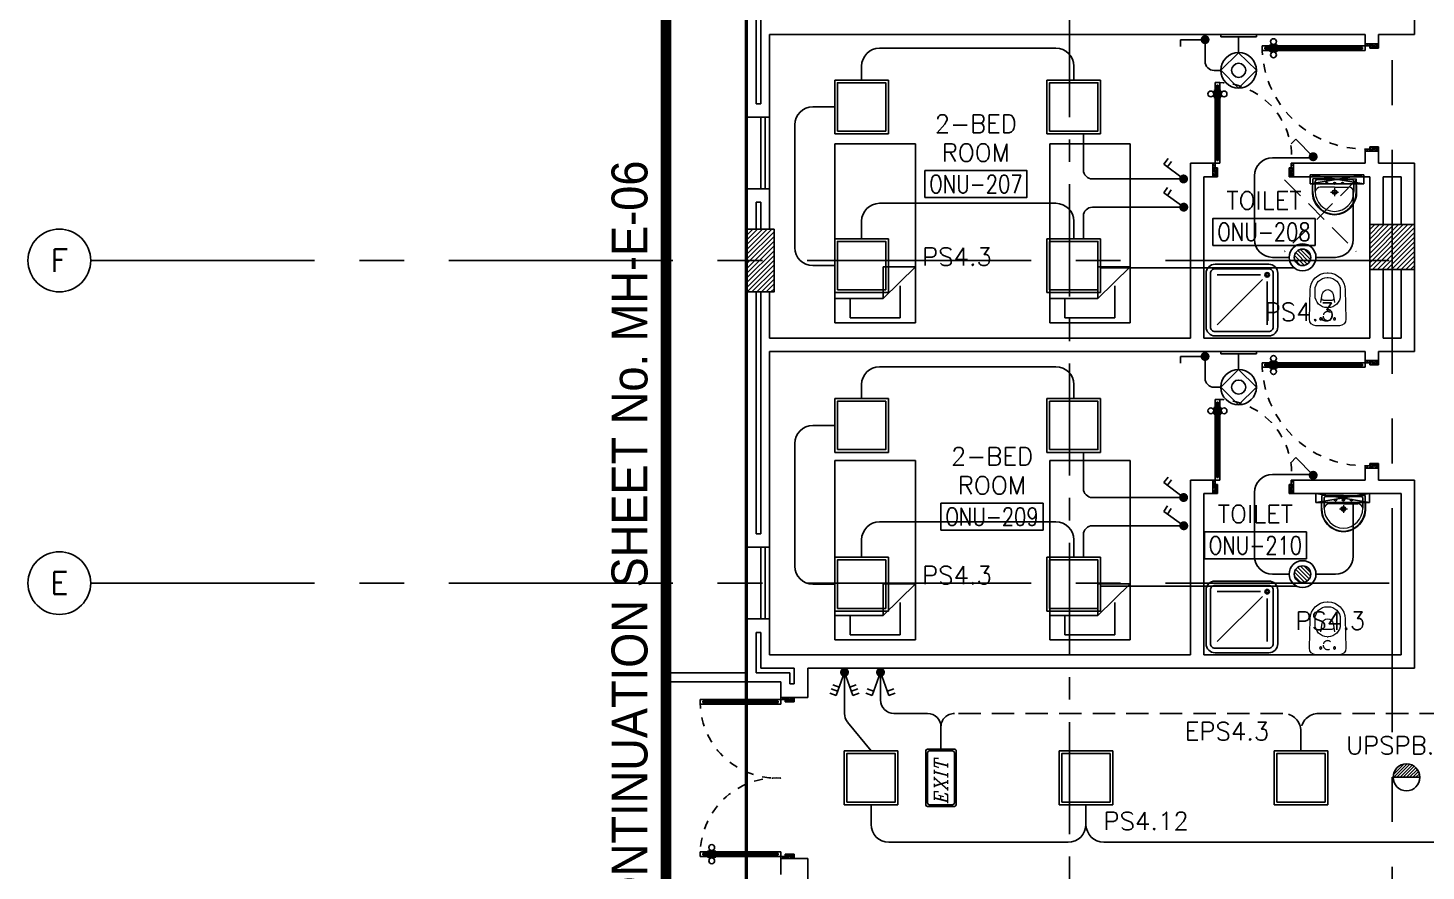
# Model space of a CAD drawing. Extents: x 0 to 92.9, y -1.3 to 78.2.
# Drawn here: x -0.03 to 15.58, y 13.13 to 22.53 of the extents above; entities that cross this region are included whole.
import ezdxf
from ezdxf.enums import TextEntityAlignment as Align

# ---------------------------------------------------------------- set-up
doc = ezdxf.new("R2010")
doc.units = 0
doc.header["$MEASUREMENT"] = 0
for name, pattern in [('CENTER', [2, 1.25, -0.25, 0.25, -0.25]), ('CENTER2', [1.125, 0.75, -0.125, 0.125, -0.125]), ('CENTERX2', [4, 2.5, -0.5, 0.5, -0.5]), ('DASHED', [0.75, 0.5, -0.25]), ('HIDDEN', [0.375, 0.25, -0.125]), ('HIDDEN2', [0.1875, 0.125, -0.0625])]:
    doc.linetypes.add(name, pattern=pattern)
doc.layers.get('0').update_dxf_attribs({"color": 11, "linetype": 'CONTINUOUS'})
for name, color, linetype in [('AX', 11, 'CONTINUOUS'), ('AX-CR', 11, 'CONTINUOUS'), ('AX-TXT', 11, 'CONTINUOUS'), ('AXES', 11, 'CENTERX2'), ('AXES1', 11, 'CENTER'), ('COL', 11, 'CONTINUOUS'), ('DOOR', 11, 'CONTINUOUS'), ('E-CLINE', 2, 'CONTINUOUS'), ('E-HLINE', 2, 'HIDDEN'), ('E-LEGEND', 3, 'CONTINUOUS'), ('E-LITE', 4, 'CONTINUOUS'), ('E-SWITCH', 4, 'CONTINUOUS'), ('E-SWITCHS', 4, 'CONTINUOUS'), ('E-TEXT', 4, 'CONTINUOUS'), ('E-TRXT', 4, 'CONTINUOUS'), ('EJ', 11, 'CONTINUOUS'), ('EL-LITE', 4, 'CONTINUOUS'), ('ELEV', 11, 'CONTINUOUS'), ('FIX', 11, 'CONTINUOUS'), ('FUR', 11, 'CONTINUOUS'), ('HAT', 11, 'CONTINUOUS'), ('INSUL', 11, 'CONTINUOUS'), ('RM-BOX', 11, 'CONTINUOUS'), ('RM-NAME', 11, 'CONTINUOUS'), ('RM-NO', 11, 'CONTINUOUS'), ('ROOF', 11, 'CONTINUOUS'), ('SHAFT', 11, 'CONTINUOUS'), ('TITLE', 4, 'CONTINUOUS'), ('TXT1', 2, 'CONTINUOUS'), ('WALL', 11, 'CONTINUOUS'), ('WIN', 11, 'CONTINUOUS')]:
    doc.layers.add(name, color=color, linetype=linetype)
doc.styles.add('ITALICC', font='italicc')
doc.styles.add('ROMANS', font='ROMANS.shx', dxfattribs={"width": 0.6})
doc.styles.add('TTXT', font='swisse.ttf', dxfattribs={"width": 0.6})

# ---------------------------------------------------------------- blocks, each defined once
blk = doc.blocks.new('MR20')
at = {"layer": 'E-LITE'}
for p, q in [((-300, 100), (-300, 0)), ((-300, 100), (-300, 0)), ((-300, 0), (300, 0)), ((-300, 0), (300, 0)), ((-300, 0), (300, 0)), ((-300, 0), (-300, 0)), ((300, 0), (300, 100)), ((300, 0), (300, 100)), ((300, 0), (300, 0))]:
    blk.add_line(p, q, dxfattribs=at)
at = {"layer": 'E-LITE', "color": 3}
blk.add_line((300, 100), (-300, 100), dxfattribs=at)
at = {"layer": 'E-LITE', "color": 8}
for p, q in [((300, 0), (-300, 100)), ((300, 100), (-300, 0))]:
    blk.add_line(p, q, dxfattribs=at)
blk = doc.blocks.new('2G1W')
for p, q in [((0, 0), (0.55, 0)), ((0.45, 0), (0.45, -0.15)), ((0.55, 0), (0.55, -0.15))]:
    blk.add_line(p, q)
at = {"const_width": 0.1}
blk.add_lwpolyline([(-0.05, 0, 1), (0.05, 0, 1)], format="xyb", close=True, dxfattribs=at)
blk = doc.blocks.new('1G1W')
for p, q in [((0, 0), (0.55, 0)), ((0.55, 0), (0.55, -0.15))]:
    blk.add_line(p, q)
at = {"const_width": 0.1}
blk.add_lwpolyline([(-0.05, 0, 1), (0.05, 0, 1)], format="xyb", close=True, dxfattribs=at)
blk = doc.blocks.new('L42')
at = {"layer": 'E-LITE'}
for p, q in [((0.3, 0.3), (-0.3, 0.3)), ((-0.3, 0.3), (-0.3, -0.3)), ((0.3, -0.3), (0.3, 0.3)), ((-0.3, -0.3), (0.3, -0.3))]:
    blk.add_line(p, q, dxfattribs=at)
at = {"layer": 'E-LITE', "color": 8}
blk.add_lwpolyline([(-0.27, 0.27), (-0.27, -0.27), (0.27, -0.27), (0.27, 0.27)], close=True, dxfattribs=at)
blk = doc.blocks.new('AXL')
at = {"layer": 'AX-CR'}
blk.add_circle((-350, 0), 350, dxfattribs=at)
at = {"layer": 'AX-TXT', "style": 'ROMANS'}
blk.add_attdef('AX', text='', height=250, dxfattribs=at).set_placement((-350, 0), align=Align.MIDDLE)
blk = doc.blocks.new('AH20A')
at = {"layer": 'FUR'}
for p, q in [((0, 0.5), (0, -0.5)), ((1, 0.5), (0, 0.5)), ((0.1358, 0.5), (0.1358, -0.0987)), ((1, -0.5), (1, 0.5)), ((0.1358, 0.3112), (0.0277, 0.3112)), ((0.0277, 0.3112), (0.0277, -0.3087)), ((0.1358, -0.0987), (0.3125, -0.5)), ((0.1358, -0.0987), (0.3125, -0.0987)), ((0.3125, -0.5), (0.3125, -0.0987)), ((0.0277, -0.3087), (0.2076, -0.3087)), ((0, -0.5), (1, -0.5))]:
    blk.add_line(p, q, dxfattribs=at)
blk = doc.blocks.new('RM1')
at = {"layer": 'RM-BOX'}
blk.add_lwpolyline([(570, -200), (-570, -200), (-570, -500), (570, -500)], close=True, dxfattribs=at)
at = {"layer": 'RM-NAME', "style": 'ROMANS'}
for tag, p in [('ROOMNAME1', (0, 324)), ('ROOMNAME2', (0, 0))]:
    blk.add_attdef(tag, text='', height=200, dxfattribs=at).set_placement(p, align=Align.MIDDLE)
at = {"layer": 'RM-NO', "style": 'ROMANS', "width": 0.8}
blk.add_attdef('ROOMNO', text='', height=200, dxfattribs=at).set_placement((0, -350), align=Align.MIDDLE)
blk = doc.blocks.new('*X83')
at = {"color": 0}
for p, q in [((73379, 132670), (73859, 133150)), ((73379, 132723), (73806, 133150)), ((73379, 132776), (73753, 133150)), ((73379, 132829), (73700, 133150)), ((73379, 132882), (73647, 133150)), ((73379, 132935), (73594, 133150)), ((73379, 132988), (73541, 133150)), ((73379, 133041), (73488, 133150)), ((73379, 133094), (73435, 133150)), ((73379, 133147), (73382, 133150)), ((73412, 132650), (73879, 133117)), ((73465, 132650), (73879, 133064)), ((73518, 132650), (73879, 133011)), ((73571, 132650), (73879, 132958)), ((73624, 132650), (73879, 132905)), ((73677, 132650), (73879, 132852)), ((73730, 132650), (73879, 132799)), ((73783, 132650), (73879, 132746)), ((73836, 132650), (73879, 132693))]:
    blk.add_line(p, q, dxfattribs=at)
blk = doc.blocks.new('COL50')
at = {"layer": 'COL'}
blk.add_lwpolyline([(-250, 250), (-250, -250), (250, -250), (250, 250)], close=True, dxfattribs=at)
blk = doc.blocks.new('C11')
at = {"layer": 'HAT'}
h = blk.add_hatch(dxfattribs=at)
h.set_pattern_fill('ANSI31', color=256, scale=300, style=0)
h.set_pattern_definition([(45, (-248556.182, -75061.005), (-26.5165043, 26.5165043), [])])
h.paths.add_polyline_path([(300, 700), (0, 700), (0, 350), (300, 350)])
h.paths.add_polyline_path([(300, 350), (0, 350), (0, 0), (300, 0)])
at = {"layer": 'COL'}
blk.add_lwpolyline([(300, 700), (300, 0), (0, 0), (0, 700)], close=True, dxfattribs=at)
blk = doc.blocks.new('LAV1')
at = {"layer": 'FIX', "linetype": 'ByBlock', "ltscale": 0.3}
for p, q in [((-280, 210), (-275, 50)), ((-245, 210), (-245, 85)), ((245, 210), (245, 85)), ((280, 210), (275, 50)), ((0, 60), (-220, 60)), ((0, 60), (220, 60))]:
    blk.add_line(p, q, dxfattribs=at)
at = {"layer": 'FIX', "linetype": 'Continuous', "lineweight": 20}
for p, q in [((-275, 210), (-275, 50)), ((275, 210), (275, 50)), ((0, 50), (-275, 50)), ((0, 50), (-252, 50)), ((0, 155), (-181, 155)), ((0, 155), (181, 155)), ((0, 50), (275, 50)), ((0, 50), (252, 50))]:
    blk.add_line(p, q, dxfattribs=at)
at = {"layer": 'FIX', "linetype": 'DASHED', "lineweight": 20, "ltscale": 0.05}
for p, q in [((50, 220), (-50, 220)), ((0, 170), (0, 270)), ((0, 170), (0, 270))]:
    blk.add_line(p, q, dxfattribs=at)
at = {"layer": 'FIX', "lineweight": 20}
for p, q in [((16, 107), (-15, 107)), ((0, 92), (0, 123))]:
    blk.add_line(p, q, dxfattribs=at)
for centre, radius in [((0, 220), 29.5), ((0, 220), 22.5), ((0, 107), 15.5)]:
    blk.add_circle(centre, radius, dxfattribs=at)
at = {"layer": 'FIX', "linetype": 'HIDDEN', "lineweight": 20, "ltscale": 0.05}
for centre in [(-100, 107), (100, 107)]:
    blk.add_circle(centre, 12.4, dxfattribs=at)
at = {"layer": 'FIX', "linetype": 'ByBlock', "ltscale": 0.3}
for centre, radius, start, end in [((7, 220), 287, 91.3776, 182.0064), ((-7, 220), 287, 357.9936, 88.6224), ((-220, 85), 24.9, 179.7021, 269.9486), ((220, 85), 24.9, 270.0514, 0.2979)]:
    blk.add_arc(centre, radius, start, end, dxfattribs=at)
at = {"layer": 'FIX', "linetype": 'Continuous', "lineweight": 20}
for centre, radius, start, end in [((8, 217), 283, 91.6988, 181.351), ((8, 212), 253, 91.7328, 180.4884), ((-8, 217), 283, 358.649, 88.3012), ((-8, 212), 253, 359.5116, 88.2672), ((-179, 222), 66.9, 190.2006, 268.0786), ((179, 222), 66.9, 271.9214, 349.7994)]:
    blk.add_arc(centre, radius, start, end, dxfattribs=at)
blk = doc.blocks.new('WC1')
at = {"layer": 'FIX', "lineweight": 20}
for p, q in [((-210, 204), (-538, 194)), ((-727, 5), (-727, -5)), ((-674, 5), (-674, -5)), ((-534, 24), (-540, 0)), ((-540, 0), (-534, -24)), ((-475, 141), (-538, 141)), ((-395, 76), (-490, 60)), ((-339, 5), (-339, -5)), ((-137, 0), (-137, 131)), ((-137, -131), (-137, 0)), ((-538, -141), (-475, -141)), ((-490, -60), (-395, -76)), ((-538, -194), (-210, -204)), ((-213, -204), (-210, -204))]:
    blk.add_line(p, q, dxfattribs=at)
at = {"layer": 'FIX', "linetype": 'Continuous', "lineweight": 20}
blk.add_line((-420, -47), (-420, 45), dxfattribs=at)
at = {"layer": 'FIX', "linetype": 'HIDDEN2', "lineweight": 20, "ltscale": 0.3}
blk.add_circle((-245, 0), 49.8, dxfattribs=at)
at = {"layer": 'FIX', "linetype": 'HIDDEN', "lineweight": 20, "ltscale": 0.05}
for centre in [(-213, 78), (-213, -77)]:
    blk.add_circle(centre, 11.6, dxfattribs=at)
at = {"layer": 'FIX', "lineweight": 20}
for centre, radius, start, end in [((-538, 5), 189, 90, 180), ((-210, 131), 73, 360, 90), ((-538, 5), 136, 90, 180), ((-473, -7), 68.2, 128.9242, 152.8468), ((-464, -18), 82, 108.496, 128.9242), ((-475, 5), 136, 360, 90), ((-538, -5), 189, 180, 270), ((-538, -5), 136, 180, 270), ((-473, 7), 68.2, 207.1532, 231.0758), ((-464, 18), 82, 231.0758, 251.504), ((-475, -5), 136, 270, 0), ((-210, -131), 73, 270, 0)]:
    blk.add_arc(centre, radius, start, end, dxfattribs=at)
at = {"layer": 'FIX', "linetype": 'Continuous', "lineweight": 20}
for centre, start, end in [((-443, 46), 357.6662, 91.6121), ((-442, -46), 268.3879, 2.3338)]:
    blk.add_arc(centre, 22.3, start, end, dxfattribs=at)
blk = doc.blocks.new('SHR1')
at = {"layer": 'FIX'}
for p, q in [((-196, 196), (-700, 700)), ((-143, 218), (-143, 700)), ((-218, 143), (-700, 143))]:
    blk.add_line(p, q, dxfattribs=at)
for points in [[(-825, 125), (-825, 725, -0.414214), (-725, 825), (-125, 825, -0.414214), (-25, 725), (-25, 125, -0.414214), (-125, 25), (-725, 25, -0.414214)], [(-775, 125), (-775, 725, -0.414214), (-725, 775), (-125, 775, -0.414214), (-75, 725), (-75, 125, -0.414214), (-125, 75), (-725, 75, -0.414214)]]:
    blk.add_lwpolyline(points, format="xyb", close=True, dxfattribs=at)
for radius in [25, 15]:
    blk.add_circle((-143, 143), radius, dxfattribs=at)
blk = doc.blocks.new('DOOR90')
at = {"layer": 'DOOR', "linetype": 'ByBlock'}
for p, q in [((0, 0), (-150, 0)), ((-200, -25), (-1000, -25)), ((-200, -42), (-1000, -42)), ((-200, -58), (-1000, -58)), ((-1000, -75), (-200, -75))]:
    blk.add_line(p, q, dxfattribs=at)
at = {"layer": 'DOOR', "color": 0, "linetype": 'ByBlock'}
for p, q in [((-150, 0), (-150, -25)), ((-150, 0), (0, 0)), ((0, -50), (0, 0)), ((-1050, -25), (-1050, -75)), ((-1050, -75), (-1050, -25)), ((-1000, -25), (-1050, -25)), ((-1000, -75), (-1050, -75)), ((-1020, -42), (-1020, -58)), ((-1000, -42), (-1020, -42)), ((-1000, -58), (-1020, -58)), ((-1000, -25), (-1000, -42)), ((-1000, -58), (-1000, -75)), ((-968, -25), (-968, -18)), ((-878, -18), (-968, -18)), ((-968, -75), (-968, -82)), ((-878, -82), (-968, -82)), ((-955, -18), (-955, -9)), ((-955, -9), (-890, -9)), ((-955, -18), (-890, -18)), ((-955, -82), (-955, -91)), ((-955, -82), (-890, -82)), ((-955, -91), (-890, -91)), ((-890, -18), (-890, -9)), ((-890, -82), (-890, -91)), ((-878, -25), (-878, -18)), ((-878, -75), (-878, -82)), ((-200, -42), (-200, -25)), ((-200, -25), (-150, -25)), ((-180, -42), (-200, -42)), ((-200, -75), (-200, -58)), ((-200, -58), (-180, -58)), ((-150, -75), (-200, -75)), ((-180, -58), (-180, -42)), ((-150, -75), (-150, -25)), ((-150, -25), (-100, -25)), ((-100, -25), (-100, -50)), ((-100, -50), (0, -50)), ((-150, -900), (-150, -875)), ((-150, -875), (-100, -875)), ((0, -900), (-150, -900)), ((-150, -900), (0, -900)), ((-100, -850), (0, -850)), ((-100, -875), (-100, -850)), ((0, -850), (0, -900))]:
    blk.add_line(p, q, dxfattribs=at)
at = {"layer": 'DOOR', "color": 9, "linetype": 'ByBlock'}
for p, q in [((0, -50), (-114, 0)), ((0, -50), (-40, 0)), ((0, -50), (-100, -37)), ((0, -850), (-114, -900)), ((0, -850), (-100, -863)), ((0, -850), (-40, -900))]:
    blk.add_line(p, q, dxfattribs=at)
at = {"layer": 'DOOR', "color": 0, "linetype": 'ByBlock'}
for centre in [(-923, 24), (-923, -124)]:
    blk.add_circle(centre, 32.4, dxfattribs=at)
at = {"layer": 'DOOR', "color": 9, "linetype": 'ByBlock'}
for centre, radius, start, end in [((0, -50), 74.4, 137.7764, 180), ((0, -50), 54.4, 113.2074, 180), ((0, -50), 154, 161.1053, 166.2858), ((0, -50), 134, 158.1598, 169.28), ((0, -50), 114, 154.0838, 167.3774), ((0, -50), 94.4, 148.0182, 180), ((0, -50), 34.4, 90, 180), ((0, -50), 14.4, 90, 180), ((0, -850), 154, 193.7142, 198.8947), ((0, -850), 134, 190.72, 201.8402), ((0, -850), 94.4, 180, 211.9818), ((0, -850), 74.4, 180, 222.2236), ((0, -850), 54.4, 180, 246.7926), ((0, -850), 34.4, 180, 270), ((0, -850), 14.4, 180, 270)]:
    blk.add_arc(centre, radius, start, end, dxfattribs=at)
at = {"layer": 'DOOR', "linetype": 'HIDDEN', "ltscale": 0.5}
blk.add_arc((-222, -50), 828, 178.2701, 275.003, dxfattribs=at)
blk = doc.blocks.new('DOOR100')
at = {"layer": 'DOOR', "color": 0, "linetype": 'ByBlock'}
for p, q in [((-76, 1251), (-76, 1301)), ((-76, 1301), (-26, 1301)), ((-26, 1301), (-76, 1301)), ((-59, 1251), (-76, 1251)), ((-59, 1251), (-59, 1271)), ((-43, 1271), (-59, 1271)), ((-43, 1251), (-43, 1271)), ((-26, 1251), (-43, 1251)), ((-26, 1251), (-26, 1301)), ((-92, 1206), (-92, 1141)), ((-83, 1206), (-92, 1206)), ((-83, 1141), (-92, 1141)), ((-83, 1129), (-83, 1219)), ((-76, 1219), (-83, 1219)), ((-83, 1206), (-83, 1141)), ((-76, 1129), (-83, 1129)), ((-26, 1219), (-19, 1219)), ((-26, 1129), (-19, 1129)), ((-19, 1129), (-19, 1219)), ((-19, 1206), (-19, 1141)), ((-19, 1206), (-10, 1206)), ((-19, 1141), (-10, 1141)), ((-10, 1206), (-10, 1141)), ((-76, 200), (-59, 200)), ((-76, 150), (-76, 200)), ((-59, 200), (-59, 180)), ((-59, 180), (-43, 180)), ((-43, 200), (-26, 200)), ((-43, 180), (-43, 200)), ((-26, 200), (-26, 150)), ((-1201, 0), (-1201, 150)), ((-1201, 150), (-1176, 150)), ((-1201, 150), (-1201, 0)), ((-1151, 0), (-1201, 0)), ((-1176, 150), (-1176, 100)), ((-1176, 100), (-1151, 100)), ((-1151, 100), (-1151, 0)), ((-76, 150), (-26, 150)), ((-51, 100), (-51, 0)), ((-26, 100), (-51, 100)), ((-51, 0), (-1, 0)), ((-1, 150), (-26, 150)), ((-26, 150), (-26, 100)), ((-1, 150), (-1, 0))]:
    blk.add_line(p, q, dxfattribs=at)
at = {"layer": 'DOOR', "linetype": 'ByBlock'}
for p, q in [((-76, 1251), (-76, 200)), ((-59, 200), (-59, 1251)), ((-43, 200), (-43, 1251)), ((-26, 200), (-26, 1251))]:
    blk.add_line(p, q, dxfattribs=at)
at = {"layer": 'DOOR', "color": 9, "linetype": 'ByBlock'}
for p, q in [((-1151, 0), (-1201, 114)), ((-1151, 0), (-1201, 40)), ((-1151, 0), (-1164, 100)), ((-51, 0), (-1, 114)), ((-51, 0), (-38, 100)), ((-51, 0), (-1, 40))]:
    blk.add_line(p, q, dxfattribs=at)
at = {"layer": 'DOOR', "color": 0, "linetype": 'ByBlock'}
for centre in [(-125, 1174), (22, 1174)]:
    blk.add_circle(centre, 32.4, dxfattribs=at)
at = {"layer": 'DOOR', "linetype": 'HIDDEN', "ltscale": 0.5}
blk.add_arc((-27, 152), 1149, 89.961, 180.0931, dxfattribs=at)
at = {"layer": 'DOOR', "color": 9, "linetype": 'ByBlock'}
for centre, radius, start, end in [((-1151, 0), 154, 103.7142, 108.8947), ((-1151, 0), 134, 100.72, 111.8402), ((-1151, 0), 94.4, 90, 121.9818), ((-1151, 0), 74.4, 90, 132.2236), ((-1151, 0), 54.4, 90, 156.7926), ((-1151, 0), 34.4, 90, 180), ((-1151, 0), 14.4, 90, 180), ((-51, 0), 94.4, 58.0182, 90), ((-51, 0), 74.4, 47.7764, 90), ((-51, 0), 54.4, 23.2074, 90), ((-51, 0), 34.4, 0, 90), ((-51, 0), 14.4, 0, 90), ((-51, 0), 134, 68.1598, 79.28), ((-51, 0), 114, 64.0838, 77.3774), ((-51, 0), 154, 71.1053, 76.2858)]:
    blk.add_arc(centre, radius, start, end, dxfattribs=at)
blk = doc.blocks.new('*X49')
at = {"color": 0}
for p, q in [((21548.527, 18540.142), (21548.801, 18540.415)), ((21548.529, 18539.966), (21548.977, 18540.414)), ((21548.584, 18539.845), (21549.098, 18540.359)), ((21548.672, 18539.756), (21549.187, 18540.271)), ((21548.793, 18539.7), (21549.243, 18540.15)), ((21548.966, 18539.696), (21549.246, 18539.977))]:
    blk.add_line(p, q, dxfattribs=at)
blk = doc.blocks.new('SPOT')
at = {"layer": 'E-LITE'}
for radius in [0.6, 0.369]:
    blk.add_circle((0, 0), radius, dxfattribs=at)
at = {"layer": 'E-LITE', "color": 8}
blk.add_blockref('*X49', (-21548.886, -18540.056), dxfattribs=at)
blk = doc.blocks.new('NL')
at = {"layer": 'E-LEGEND'}
blk.add_line((0, -193), (25, -193), dxfattribs=at)
at = {"layer": 'E-LITE'}
for p, q in [((0, 5), (0, 203)), ((25, 203), (0, 203)), ((25, 5), (25, 203)), ((0, 5), (0, -193)), ((25, 5), (25, -193))]:
    blk.add_line(p, q, dxfattribs=at)
at = {"layer": 'E-LITE', "color": 2}
blk.add_line((201, 5), (25, 5), dxfattribs=at)
at = {"layer": 'E-LITE', "color": 5}
blk.add_circle((398, 5), 198, dxfattribs=at)
at = {"layer": 'E-SWITCH', "color": 2}
for p, q in [((201, 5), (398, 203)), ((398, 203), (596, 5)), ((398, -193), (201, 5)), ((596, 5), (398, -193))]:
    blk.add_line(p, q, dxfattribs=at)
at = {"layer": 'E-SWITCH'}
blk.add_circle((398, 5), 78.5, dxfattribs=at)
blk = doc.blocks.new('EL')
at = {"layer": 'EL-LITE'}
h = blk.add_hatch(dxfattribs=at)
h.set_pattern_fill('ANSI31', color=4, scale=0.2, style=0)
h.set_pattern_definition([(45, (587.071197, 567.777136), (-0.0176776695, 0.0176776695), [])])
h.paths.add_polyline_path([(0.15, 0, 1), (-0.15, 0)])
at = {"layer": 'EL-LITE', "color": 4}
blk.add_line((-0.15, 0), (0.15, 0), dxfattribs=at)
blk.add_circle((0, 0), 0.15, dxfattribs=at)
blk = doc.blocks.new('A$C272A55A0')
at = {"layer": 'DOOR', "color": 0, "linetype": 'ByBlock'}
for p, q in [((0, 900), (0, 1050)), ((50, 1050), (0, 1050)), ((25, 950), (50, 950)), ((25, 900), (25, 950)), ((50, 950), (50, 1050)), ((1750, 950), (1750, 1050)), ((1750, 1050), (1800, 1050)), ((1775, 950), (1750, 950)), ((1775, 900), (1775, 950)), ((1800, 1050), (1800, 900)), ((0, 900), (25, 900)), ((75, 900), (25, 900)), ((25, 850), (25, 900)), ((42, 850), (25, 850)), ((58, 870), (42, 870)), ((42, 870), (42, 850)), ((58, 850), (58, 870)), ((75, 850), (58, 850)), ((75, 900), (75, 850)), ((1725, 900), (1775, 900)), ((1725, 900), (1725, 850)), ((1725, 850), (1742, 850)), ((1742, 870), (1758, 870)), ((1742, 850), (1742, 870)), ((1758, 870), (1758, 850)), ((1758, 850), (1775, 850)), ((1800, 900), (1775, 900)), ((1775, 850), (1775, 900)), ((1718, 160), (1709, 160)), ((1709, 95), (1709, 160)), ((1725, 173), (1718, 173)), ((1718, 173), (1718, 83)), ((1718, 95), (1718, 160)), ((1775, 173), (1782, 173)), ((1782, 173), (1782, 83)), ((1782, 160), (1791, 160)), ((1782, 95), (1782, 160)), ((1791, 95), (1791, 160)), ((25, 50), (42, 50)), ((25, 50), (25, 0)), ((25, 0), (75, 0)), ((75, 0), (25, 0)), ((42, 50), (42, 30)), ((42, 30), (58, 30)), ((58, 50), (75, 50)), ((58, 50), (58, 30)), ((75, 50), (75, 0)), ((1718, 95), (1709, 95)), ((1725, 83), (1718, 83)), ((1742, 50), (1725, 50)), ((1725, 50), (1725, 0)), ((1775, 0), (1725, 0)), ((1725, 0), (1775, 0)), ((1742, 50), (1742, 30)), ((1758, 30), (1742, 30)), ((1775, 50), (1758, 50)), ((1758, 50), (1758, 30)), ((1775, 83), (1782, 83)), ((1775, 50), (1775, 0)), ((1782, 95), (1791, 95))]:
    blk.add_line(p, q, dxfattribs=at)
at = {"layer": 'DOOR', "color": 9, "linetype": 'ByBlock'}
for p, q in [((50, 1050), (0, 1010)), ((50, 1050), (0, 937)), ((50, 1050), (37, 950)), ((1750, 1050), (1800, 1010)), ((1750, 1050), (1800, 937)), ((1750, 1050), (1763, 950))]:
    blk.add_line(p, q, dxfattribs=at)
at = {"layer": 'DOOR', "linetype": 'ByBlock'}
for p, q in [((25, 850), (25, 50)), ((42, 850), (42, 50)), ((58, 850), (58, 50)), ((75, 50), (75, 850)), ((1725, 50), (1725, 850)), ((1742, 850), (1742, 50)), ((1758, 850), (1758, 50)), ((1775, 850), (1775, 50))]:
    blk.add_line(p, q, dxfattribs=at)
at = {"layer": 'DOOR', "color": 0, "linetype": 'ByBlock'}
for centre in [(1676, 128), (1824, 128)]:
    blk.add_circle(centre, 32.4, dxfattribs=at)
at = {"layer": 'DOOR', "color": 9, "linetype": 'ByBlock'}
for centre, radius, start, end in [((50, 1050), 54.4, 203.2074, 270), ((50, 1050), 74.4, 227.7764, 270), ((50, 1050), 94.4, 238.0182, 270), ((50, 1050), 114, 244.0838, 257.3774), ((50, 1050), 34.4, 180, 270), ((50, 1050), 14.4, 180, 270), ((1750, 1050), 14.4, 270, 0), ((1750, 1050), 34.4, 270, 0), ((1750, 1050), 54.4, 270, 336.7926), ((1750, 1050), 74.4, 270, 312.2236), ((1750, 1050), 94.4, 270, 301.9818), ((1750, 1050), 114, 282.6226, 295.9162), ((50, 1050), 134, 248.1598, 259.28), ((50, 1050), 154, 251.1053, 256.2858), ((1750, 1050), 134, 280.72, 291.8402), ((1750, 1050), 154, 283.7142, 288.8947)]:
    blk.add_arc(centre, radius, start, end, dxfattribs=at)
at = {"layer": 'DOOR', "linetype": 'HIDDEN', "ltscale": 0.5}
for centre, start, end in [((50, 851), 268.3174, 3.2965), ((1750, 851), 176.7035, 271.6826)]:
    blk.add_arc(centre, 851, start, end, dxfattribs=at)
at = {"layer": 'WALL', "linetype": 'ByBlock'}
blk.add_line((1800, 900), (1800, 1050), dxfattribs=at)
blk = doc.blocks.new('2G2W')
for p, q in [((0.517, 0.188), (0.466, 0.329)), ((0, 0), (0.517, 0.188)), ((0, 0), (0.517, -0.188)), ((0.423, 0.154), (0.372, 0.295)), ((0.423, -0.154), (0.372, -0.295)), ((0.517, -0.188), (0.466, -0.329))]:
    blk.add_line(p, q)
at = {"const_width": 0.1}
blk.add_lwpolyline([(-0.05, 0, 1), (0.05, 0, 1)], format="xyb", close=True, dxfattribs=at)
blk = doc.blocks.new('3G2W')
for p, q in [((0.517, 0.188), (0.466, 0.329)), ((0, 0), (0.517, 0.188)), ((0, 0), (0.517, -0.188)), ((0.329, 0.12), (0.278, 0.261)), ((0.423, 0.154), (0.372, 0.295)), ((0.329, -0.12), (0.278, -0.261)), ((0.423, -0.154), (0.372, -0.295)), ((0.517, -0.188), (0.466, -0.329))]:
    blk.add_line(p, q)
at = {"const_width": 0.1}
blk.add_lwpolyline([(-0.05, 0, 1), (0.05, 0, 1)], format="xyb", close=True, dxfattribs=at)
blk = doc.blocks.new('EXIT')
at = {"layer": 'E-LITE', "color": 4}
for p, q in [((0.3, 0.17), (-0.3, 0.17)), ((-0.32, 0.15), (-0.32, -0.15)), ((0.32, -0.15), (0.32, 0.15)), ((-0.3, -0.17), (0.3, -0.17))]:
    blk.add_line(p, q, dxfattribs=at)
at = {"layer": 'E-LITE', "color": 8}
for p, q in [((-0.3, 0.13), (-0.3, -0.13)), ((0.28, 0.15), (-0.28, 0.15)), ((0.3, -0.13), (0.3, 0.13)), ((-0.28, -0.15), (0.28, -0.15))]:
    blk.add_line(p, q, dxfattribs=at)
at = {"layer": 'E-LITE', "color": 4}
for centre, start, end in [((-0.3, 0.15), 90, 180), ((0.3, 0.15), 360, 90), ((-0.3, -0.15), 180, 270), ((0.3, -0.15), 270, 0)]:
    blk.add_arc(centre, 0.02, start, end, dxfattribs=at)
at = {"layer": 'E-LITE', "color": 8}
for centre, start, end in [((-0.28, 0.13), 90, 180), ((0.28, 0.13), 0, 90), ((-0.28, -0.13), 180, 270), ((0.28, -0.13), 270, 0)]:
    blk.add_arc(centre, 0.02, start, end, dxfattribs=at)
at = {"layer": 'E-LITE', "color": 5, "style": 'ITALICC'}
blk.add_text('EXIT', height=0.15, dxfattribs=at).set_placement((-0.284, -0.078))

msp = doc.modelspace()

# ---------------------------------------------------------------- linework, layer by layer
at = {"layer": 'AXES'}
for p, q in [((15.203, -1.327), (15.203, 77.486)), ((15.203, -1.327), (15.203, 77.486)), ((7.983, -1.327), (7.983, 77.136)), ((8.003, -1.329), (8.003, 77.134)), ((0.672, 19.938), (24.203, 19.938)), ((0.672, 16.338), (24.203, 16.338))]:
    msp.add_line(p, q, dxfattribs=at)
at = {"layer": 'AXES1'}
msp.add_line((11.603, 5.538), (11.603, 64.358), dxfattribs=at)
at = {"layer": 'E-CLINE', "color": 4}
for p, q in [((11.449, 22.308), (9.48, 22.308)), ((9.28, 21.952), (9.28, 22.108)), ((11.649, 21.952), (11.649, 22.108)), ((8.98, 21.652), (8.735, 21.652)), ((8.535, 21.452), (8.535, 20.081)), ((14.77, 20.367), (14.77, 20.718)), ((9.48, 20.576), (11.449, 20.576)), ((9.28, 20.181), (9.28, 20.376)), ((11.649, 20.181), (11.649, 20.376)), ((14.77, 20.173), (14.77, 20.367)), ((8.98, 19.881), (8.735, 19.881)), ((11.949, 19.857), (14.108, 19.857)), ((14.353, 19.973), (14.57, 19.973)), ((11.449, 18.753), (9.48, 18.753)), ((9.28, 18.397), (9.28, 18.553)), ((11.649, 18.397), (11.649, 18.553)), ((8.98, 18.097), (8.735, 18.097)), ((8.535, 17.897), (8.535, 16.526)), ((14.77, 16.832), (14.77, 17.237)), ((9.48, 17.021), (11.449, 17.021)), ((9.28, 16.626), (9.28, 16.821)), ((11.649, 16.626), (11.649, 16.821)), ((14.77, 16.638), (14.77, 16.832)), ((14.353, 16.438), (14.57, 16.438)), ((8.98, 16.326), (8.735, 16.326)), ((11.949, 16.302), (14.14, 16.302)), ((11.785, 13.865), (11.785, 13.646)), ((9.585, 13.446), (11.585, 13.446)), ((11.985, 13.446), (16.385, 13.446))]:
    msp.add_line(p, q, dxfattribs=at)
at = {"layer": 'E-CLINE', "color": 4, "linetype": 'ByBlock'}
msp.add_line((9.385, 13.865), (9.385, 13.646), dxfattribs=at)
at = {"layer": 'E-CLINE', "color": 4}
for centre, start, end in [((9.48, 22.108), 90, 180), ((11.449, 22.108), 0, 90), ((8.735, 21.452), 90, 180), ((9.48, 20.376), 90, 180), ((11.449, 20.376), 0, 90), ((14.57, 20.173), 270, 0), ((8.735, 20.081), 180, 270), ((9.48, 18.553), 90, 180), ((11.449, 18.553), 0, 90), ((8.735, 17.897), 90, 180), ((9.48, 16.821), 90, 180), ((11.449, 16.821), 0, 90), ((14.57, 16.638), 270, 0), ((8.735, 16.526), 180, 270), ((11.985, 13.646), 180, 270)]:
    msp.add_arc(centre, 0.2, start, end, dxfattribs=at)
at = {"layer": 'E-CLINE', "color": 4, "linetype": 'ByBlock'}
for centre, start, end in [((9.585, 13.646), 180, 270), ((11.585, 13.646), 270, 0)]:
    msp.add_arc(centre, 0.2, start, end, dxfattribs=at)
at = {"layer": 'E-HLINE', "color": 4}
for p, q in [((13.985, 14.884), (10.316, 14.884)), ((14.385, 14.884), (21.185, 14.884)), ((14.185, 14.465), (14.185, 14.684))]:
    msp.add_line(p, q, dxfattribs=at)
for centre, radius, start, end in [((10.316, 14.734), 0.15, 90, 180), ((13.985, 14.684), 0.2, 0, 90), ((14.385, 14.684), 0.2, 90, 180)]:
    msp.add_arc(centre, radius, start, end, dxfattribs=at)
at = {"layer": 'E-LITE'}
for p, q in [((13.115, 22.159), (13.115, 22.402)), ((13.292, 22.059), (13.215, 22.059)), ((13.115, 18.624), (13.115, 18.867)), ((13.292, 18.524), (13.215, 18.524))]:
    msp.add_line(p, q, dxfattribs=at)
for centre in [(13.215, 22.159), (13.215, 18.624)]:
    msp.add_ellipse(centre, major_axis=(-0.0707, 0.0707), ratio=1, start_param=0.785398, end_param=2.356194, dxfattribs=at)
at = {"layer": 'E-SWITCH', "color": 4}
for p, q in [((11.757, 21.262), (11.757, 21.352)), ((11.757, 21.262), (11.757, 20.948)), ((14.304, 21.084), (13.867, 21.084)), ((12.875, 20.848), (11.857, 20.848)), ((13.667, 20.884), (13.667, 20.173)), ((12.877, 20.533), (11.857, 20.533)), ((11.757, 20.433), (11.757, 20.181)), ((14.053, 19.973), (13.867, 19.973)), ((11.757, 17.707), (11.757, 17.797)), ((11.757, 17.707), (11.757, 17.393)), ((14.304, 17.549), (13.867, 17.549)), ((13.667, 17.349), (13.667, 16.638)), ((12.875, 17.293), (11.857, 17.293)), ((11.757, 16.878), (11.757, 16.626)), ((12.877, 16.978), (11.857, 16.978)), ((14.053, 16.438), (13.867, 16.438))]:
    msp.add_line(p, q, dxfattribs=at)
for centre, radius, start, end in [((13.867, 20.884), 0.2, 90, 180), ((11.857, 20.948), 0.1, 180, 270), ((11.857, 20.433), 0.1, 90, 180), ((13.867, 20.173), 0.2, 180, 270), ((13.867, 17.349), 0.2, 90, 180), ((11.857, 17.393), 0.1, 180, 270), ((11.857, 16.878), 0.1, 90, 180), ((13.867, 16.638), 0.2, 180, 270)]:
    msp.add_arc(centre, radius, start, end, dxfattribs=at)
at = {"layer": 'EJ'}
for p, q in [((7.983, 13.138), (7.983, 15.238)), ((7.983, 13.138), (7.983, 15.238)), ((8.003, 13.138), (8.003, 15.238)), ((8.003, 13.138), (8.003, 15.238))]:
    msp.add_line(p, q, dxfattribs=at)
at = {"layer": 'ELEV', "linetype": 'CENTER2', "const_width": 0.12}
msp.add_lwpolyline([(7.097, 3.218), (7.097, 66.758)], dxfattribs=at)
at = {"layer": 'INSUL'}
for p, q in [((8.103, 21.688), (8.103, 22.988)), ((8.153, 21.688), (8.153, 22.988)), ((8.103, 21.688), (8.153, 21.688)), ((8.103, 20.288), (8.103, 20.588)), ((8.103, 20.588), (8.153, 20.588)), ((8.153, 20.288), (8.153, 20.588)), ((8.103, 19.588), (8.103, 16.888)), ((8.153, 19.588), (8.153, 16.888)), ((8.153, 16.888), (8.103, 16.888)), ((8.103, 15.788), (8.103, 15.338)), ((8.153, 15.788), (8.103, 15.788)), ((8.153, 15.788), (8.153, 15.388)), ((8.478, 15.338), (8.103, 15.338)), ((8.528, 15.388), (8.153, 15.388)), ((8.478, 15.213), (8.478, 15.338)), ((8.528, 15.213), (8.528, 15.388)), ((8.478, 15.213), (8.528, 15.213))]:
    msp.add_line(p, q, dxfattribs=at)
at = {"layer": 'ROOF'}
for p, q in [((7.983, 26.788), (7.983, 13.138)), ((7.983, 15.338), (7.159, 15.338)), ((8.378, 15.238), (7.159, 15.238))]:
    msp.add_line(p, q, dxfattribs=at)
at = {"layer": 'SHAFT', "color": 97, "linetype": 'HIDDEN'}
for p, q in [((14.003, 20.838), (14.803, 20.038)), ((14.803, 20.838), (14.003, 20.038))]:
    msp.add_line(p, q, dxfattribs=at)
at = {"layer": 'TITLE', "linetype": 'Continuous'}
for p, q in [((9.089, 15.318), (9.089, 14.883)), ((9.491, 15.343), (9.491, 15.034)), ((9.641, 14.884), (10.016, 14.884)), ((9.123, 14.788), (9.385, 14.465)), ((10.166, 14.485), (10.166, 14.734))]:
    msp.add_line(p, q, dxfattribs=at)
for centre, start, end in [((9.641, 15.034), 180, 270), ((9.239, 14.883), 180, 219.079), ((10.016, 14.734), 0, 90)]:
    msp.add_arc(centre, 0.15, start, end, dxfattribs=at)
at = {"layer": 'WALL'}
for p, q in [((15.453, 24.558), (15.453, 22.458)), ((8.003, 21.538), (8.003, 23.138)), ((8.253, 22.458), (14.903, 22.458)), ((8.253, 21.538), (8.253, 22.458)), ((14.903, 22.357), (15.053, 22.357)), ((15.053, 22.458), (15.453, 22.458)), ((8.003, 21.538), (8.253, 21.538)), ((14.903, 21.157), (15.053, 21.157)), ((12.953, 21.023), (13.203, 21.023)), ((14.103, 21.023), (14.903, 21.023)), ((15.053, 21.023), (15.453, 21.023)), ((15.453, 21.023), (15.453, 18.923)), ((13.103, 20.873), (13.203, 20.873)), ((14.103, 20.873), (14.953, 20.873)), ((14.953, 20.243), (14.953, 20.873)), ((15.103, 20.338), (15.103, 20.873)), ((15.103, 20.873), (15.303, 20.873)), ((15.303, 20.873), (15.303, 20.338)), ((8.003, 20.288), (8.003, 20.738)), ((8.003, 20.738), (8.253, 20.738)), ((8.253, 20.288), (8.253, 20.738)), ((14.953, 19.838), (14.953, 19.073)), ((15.103, 19.838), (15.103, 19.073)), ((15.303, 19.838), (15.303, 19.073)), ((8.003, 19.588), (8.003, 16.738)), ((8.253, 19.588), (8.253, 19.073)), ((8.253, 19.073), (12.953, 19.073)), ((13.103, 19.073), (14.953, 19.073)), ((15.103, 19.073), (15.303, 19.073)), ((8.253, 18.923), (14.903, 18.923)), ((8.253, 18.923), (8.253, 16.738)), ((15.053, 18.923), (15.453, 18.923)), ((14.903, 18.822), (15.053, 18.822)), ((12.953, 17.488), (13.203, 17.488)), ((14.103, 17.488), (14.903, 17.488)), ((14.903, 17.622), (15.053, 17.622)), ((15.053, 17.488), (15.453, 17.488)), ((15.453, 17.488), (15.453, 15.388)), ((13.103, 17.338), (13.203, 17.338)), ((14.103, 17.338), (15.303, 17.338)), ((15.303, 17.338), (15.303, 15.538)), ((8.253, 16.738), (8.003, 16.738)), ((8.003, 15.938), (8.003, 13.088)), ((8.253, 15.938), (8.003, 15.938)), ((8.253, 15.938), (8.253, 15.538)), ((12.953, 15.538), (8.253, 15.538)), ((15.303, 15.538), (13.103, 15.538)), ((14.853, 15.538), (15.103, 15.538)), ((12.953, 15.388), (8.678, 15.388)), ((8.678, 15.063), (8.678, 15.388)), ((15.453, 15.388), (10.353, 15.388)), ((8.378, 15.063), (8.378, 15.238)), ((8.378, 15.063), (8.678, 15.063)), ((8.378, 13.263), (8.678, 13.263)), ((8.378, 13.088), (8.378, 13.263)), ((8.678, 12.988), (8.678, 13.263))]:
    msp.add_line(p, q, dxfattribs=at)
at = {"layer": 'WALL', "linetype": 'ByBlock'}
for p, q in [((14.903, 22.458), (14.903, 22.357)), ((15.053, 22.458), (15.053, 22.357)), ((14.903, 21.157), (14.903, 21.023)), ((15.053, 21.157), (15.053, 21.023)), ((12.953, 19.073), (12.953, 21.023)), ((13.203, 20.873), (13.203, 21.023)), ((14.103, 20.873), (14.103, 21.023)), ((13.103, 19.073), (13.103, 20.873)), ((14.903, 18.923), (14.903, 18.822)), ((15.053, 18.923), (15.053, 18.822)), ((12.953, 15.538), (12.953, 17.488)), ((13.203, 17.338), (13.203, 17.488)), ((14.103, 17.338), (14.103, 17.488)), ((14.903, 17.622), (14.903, 17.488)), ((15.053, 17.622), (15.053, 17.488)), ((13.103, 15.538), (13.103, 17.338))]:
    msp.add_line(p, q, dxfattribs=at)
at = {"layer": 'WIN'}
for p, q in [((8.003, 20.738), (8.003, 21.538)), ((8.153, 20.738), (8.153, 21.538)), ((8.203, 20.738), (8.203, 21.538)), ((8.253, 20.738), (8.253, 21.538)), ((8.003, 15.938), (8.003, 16.738)), ((8.153, 15.938), (8.153, 16.738)), ((8.203, 15.938), (8.203, 16.738)), ((8.253, 15.938), (8.253, 16.738))]:
    msp.add_line(p, q, dxfattribs=at)

# ---------------------------------------------------------------- block references
at = {"layer": 'AX', "xscale": 0.001000000003841706, "yscale": 0.000999999996565748, "zscale": 0.001}
for p, values in [((0.672, 19.938), {'AX': 'F'}), ((0.672, 16.338), {'AX': 'E'})]:
    msp.add_blockref('AXL', p, dxfattribs=at).add_auto_attribs(values)
at = {"layer": 'COL', "xscale": 0.001000000003841706, "yscale": 0.000999999996565748, "zscale": 0.001}
msp.add_blockref('COL50', (15.203, 20.088), dxfattribs=at)
at = {"layer": 'DOOR', "color": 0, "linetype": 'ByBlock', "yscale": 0.000999999996565748, "zscale": 0.001}
for name, p, xscale, rotation in [('DOOR100', (15.053, 22.358), 0.000999999996565748, 90), ('DOOR90', (13.203, 20.873), -0.000999999996565748, 90), ('A$C272A55A0', (7.478, 15.063), 0.000999999996565748, 270)]:
    msp.add_blockref(name, p, dxfattribs=dict(at, xscale=xscale, rotation=rotation))
at = {"layer": 'DOOR', "color": 0, "linetype": 'Continuous', "yscale": 0.000999999996565748, "zscale": 0.001, "rotation": 90}
for name, p, xscale in [('DOOR100', (15.053, 18.823), 0.000999999996565748), ('DOOR90', (13.203, 17.338), -0.000999999996565748)]:
    msp.add_blockref(name, p, dxfattribs=dict(at, xscale=xscale))
at = {"layer": 'E-LITE', "extrusion": (0, 0, -1), "xscale": 0.4999999946448952, "yscale": 0.4999999946448952, "zscale": -0.5}
for p in [(-13.115, 22.402), (-13.115, 18.867)]:
    msp.add_blockref('1G1W', p, dxfattribs=at)
at = {"layer": 'E-LITE', "extrusion": (0, 0, -1), "xscale": 0.0009999999892897904, "yscale": 0.0009999999892897904, "zscale": -0.001, "rotation": 270}
for p in [(-13.495, 22.458), (-13.495, 18.923)]:
    msp.add_blockref('NL', p, dxfattribs=at)
at = {"layer": 'E-LITE', "color": 4, "xscale": -1, "rotation": 180}
for p in [(9.28, 21.652), (11.649, 21.652), (9.28, 19.881), (11.649, 19.881), (9.28, 18.097), (11.649, 18.097), (9.28, 16.326), (11.649, 16.326), (9.385, 14.165), (11.785, 14.165), (14.185, 14.165)]:
    msp.add_blockref('L42', p, dxfattribs=at)
at = {"layer": 'E-LITE', "color": 4, "xscale": -0.25, "yscale": 0.25, "zscale": 0.25, "rotation": 180}
for p in [(14.203, 19.973), (14.203, 16.438)]:
    msp.add_blockref('SPOT', p, dxfattribs=at)
at = {"layer": 'E-LITE', "color": 4, "extrusion": (0, 0, -1), "xscale": -1, "zscale": -1, "rotation": 270}
msp.add_blockref('EXIT', (-10.166, 14.165), dxfattribs=at)
at = {"layer": 'E-LITE'}
msp.add_blockref('EL', (15.364, 14.171), dxfattribs=at)
at = {"layer": 'E-SWITCH', "color": 4, "yscale": 0.5, "zscale": 0.5}
for name, p, xscale, rotation in [('1G1W', (14.322, 21.096), -0.4999999999893846, 314.3173464066849), ('2G1W', (12.875, 20.848), 0.5000000000124905, 142.6904424037814), ('2G1W', (12.877, 20.533), 0.5000000000005352, 144.5013632781882), ('1G1W', (14.322, 17.541), -0.4999999999893846, 314.3173464066849), ('2G1W', (12.875, 17.293), 0.5000000000124905, 142.6904424037814), ('2G1W', (12.877, 16.978), 0.5000000000005352, 144.5013632781882), ('3G2W', (9.089, 15.343), -0.5, 90), ('2G2W', (9.491, 15.343), -0.5, 90)]:
    msp.add_blockref(name, p, dxfattribs=dict(at, xscale=xscale, rotation=rotation))
at = {"layer": 'E-SWITCHS', "color": 4, "xscale": -0.001000000003841706, "yscale": 0.0009999999892897904, "zscale": 0.001}
for p in [(14.587, 20.792), (14.652, 17.237)]:
    msp.add_blockref('MR20', p, dxfattribs=at)
at = {"layer": 'FIX'}
for name, p, xscale, yscale, zscale, rotation in [('AH20A', (9.432, 19.241), 2, 0.9000000000014552, 2, 90), ('AH20A', (11.83, 19.241), 2, 0.9000000000014552, 2, 90), ('LAV1', (14.561, 20.894), 0.0008800000068731606, 0.000879999999597203, 0.00087999999978, 180), ('SHR1', (13.951, 19.921), -0.001000000003841706, 0.000999999996565748, 0.001, 180), ('WC1', (14.484, 19.073), -0.000999999996565748, 0.000999999996565748, 0.001, 90), ('AH20A', (9.432, 15.706), 2, 0.9000000000014552, 2, 90), ('AH20A', (11.83, 15.706), 2, 0.9000000000014552, 2, 90), ('LAV1', (14.66, 17.359), 0.0008800000068731606, 0.000879999999597203, 0.00087999999978, 180), ('SHR1', (13.951, 16.386), -0.001000000003841706, 0.000999999996565748, 0.001, 180), ('WC1', (14.484, 15.401), -0.000999999996565748, 0.000999999996565748, 0.001, 90)]:
    msp.add_blockref(name, p, dxfattribs=dict(at, xscale=xscale, yscale=yscale, zscale=zscale, rotation=rotation))
at = {"layer": 'HAT', "xscale": 0.001000000003841706, "yscale": 0.000999999996565748, "zscale": 0.001}
for name, p in [('*X83', (-58.426, -112.812)), ('C11', (8.003, 19.588))]:
    msp.add_blockref(name, p, dxfattribs=at)
at = {"layer": 'RM-NO'}
ref = msp.add_blockref('RM1', (10.556, 21.141), dxfattribs=dict(at, xscale=-0.001000000003841706, yscale=0.000999999996565748, zscale=0.001))
ref.add_attrib('ROOMNO', 'ONU-207', dxfattribs={"height": 0.2, "style": 'ROMANS', "width": 0.8}).set_placement((10.556, 20.791), align=Align.MIDDLE)
ref.add_attrib('ROOMNAME2', 'ROOM', dxfattribs={"layer": 'RM-NAME', "height": 0.2, "style": 'ROMANS'}).set_placement((10.556, 21.141), align=Align.MIDDLE)
ref.add_attrib('ROOMNAME1', '2-BED', dxfattribs={"layer": 'RM-NAME', "height": 0.2, "style": 'ROMANS'}).set_placement((10.556, 21.464), align=Align.MIDDLE)
at = {"layer": 'RM-NO', "xscale": 0.001000000003841706, "yscale": 0.000999999996565748, "zscale": 0.001}
for p, values in [((13.773, 20.607), {'ROOMNO': 'ONU-208', 'ROOMNAME2': 'TOILET'}), ((13.677, 17.109), {'ROOMNO': 'ONU-210', 'ROOMNAME2': 'TOILET'})]:
    msp.add_blockref('RM1', p, dxfattribs=at).add_auto_attribs(values)
at = {"layer": 'RM-NO'}
ref = msp.add_blockref('RM1', (10.736, 17.429), dxfattribs=dict(at, xscale=-0.001000000003841706, yscale=0.000999999996565748, zscale=0.001))
ref.add_attrib('ROOMNO', 'ONU-209', dxfattribs={"height": 0.2, "style": 'ROMANS', "width": 0.8}).set_placement((10.736, 17.079), align=Align.MIDDLE)
ref.add_attrib('ROOMNAME2', 'ROOM', dxfattribs={"layer": 'RM-NAME', "height": 0.2, "style": 'ROMANS'}).set_placement((10.736, 17.429), align=Align.MIDDLE)
ref.add_attrib('ROOMNAME1', '2-BED', dxfattribs={"layer": 'RM-NAME', "height": 0.2, "style": 'ROMANS'}).set_placement((10.736, 17.753), align=Align.MIDDLE)

# ---------------------------------------------------------------- texts
at = {"layer": 'E-TEXT', "color": 4, "style": 'ROMANS'}
for s, p in [('PS4.3', (9.955, 19.881)), ('PS4.3', (13.78, 19.264)), ('PS4.3', (9.955, 16.326)), ('PS4.3', (14.123, 15.818)), ('EPS4.3', (12.889, 14.585)), ('PS4.12', (11.981, 13.583))]:
    msp.add_text(s, height=0.2, dxfattribs=at).set_placement(p)
at = {"layer": 'E-TRXT', "color": 4, "style": 'ROMANS'}
msp.add_text('UPSPB.11', height=0.2, dxfattribs=at).set_placement((14.691, 14.428))
at = {"layer": 'TXT1', "color": 6, "style": 'TTXT', "width": 0.9}
msp.add_text('MATCH LINE CONTINUATION SHEET No. MH-E-06', height=0.40118, rotation=90, dxfattribs=at).set_placement((6.889, 9.116))

doc.saveas('drawing.dxf')
